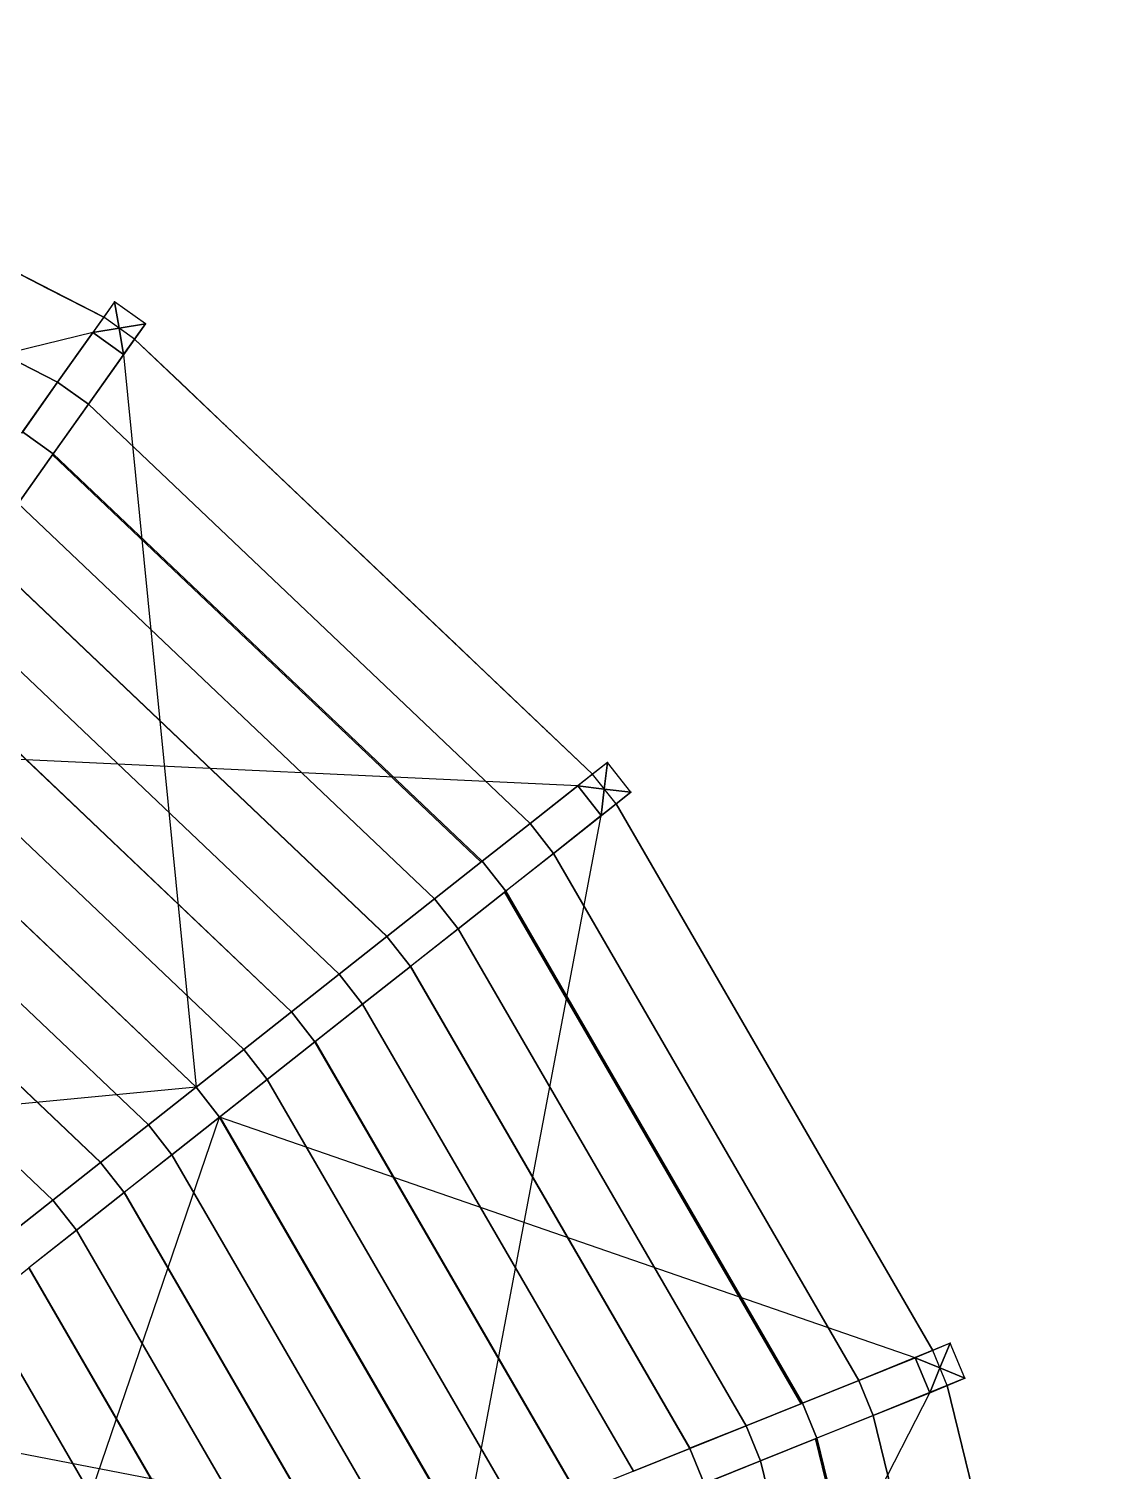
# Model space of a CAD drawing. Header units: millimetres. Extents: x -3890 to 2335, y 8273 to 14518.
# Drawn here: x 897 to 2306, y 12417 to 14318 of the extents above; entities that cross this region are included whole.
import ezdxf

# ---------------------------------------------------------------- set-up
doc = ezdxf.new("R2010")
doc.units = ezdxf.units.MM
for name, color, linetype in [('FRAMES', 2, 'Continuous'), ('JOINTS', 2, 'Continuous'), ('SHELLS', 1, 'Continuous')]:
    doc.layers.add(name, color=color, linetype=linetype)

msp = doc.modelspace()

# ---------------------------------------------------------------- linework, layer by layer
at = {"layer": 'FRAMES'}
for p, q in [((847.3, 14014.2, 1320), (921.4, 13976.2, 1320)), ((921.4, 13976.2, 1200), (847.3, 14014.2, 1200)), ((921.4, 13976.2, 1320), (847.3, 14014.2, 1200)), ((921.4, 13976.2, 1320), (995.5, 13938.2, 1320)), ((995.5, 13938.2, 1200), (921.4, 13976.2, 1200)), ((921.4, 13976.2, 1320), (921.4, 13976.2, 1200)), ((995.5, 13938.2, 1200), (921.4, 13976.2, 1320)), ((1009.9, 13958.5, 1200), (934.7, 13852.4, 1352)), ((1009.9, 13958.5, 1200), (995.5, 13938.2, 1200)), ((1009.9, 13958.5, 1200), (995.5, 13938.2, 1320)), ((1050.7, 13929.6, 1200), (1009.9, 13958.5, 1200)), ((995.5, 13938.2, 1320), (934.7, 13852.4, 1352)), ((1050.7, 13929.6, 1200), (975.4, 13823.5, 1352)), ((995.5, 13938.2, 1200), (981, 13917.8, 1200)), ((1036.3, 13909.2, 1320), (995.5, 13938.2, 1320)), ((995.5, 13938.2, 1320), (995.5, 13938.2, 1200)), ((1015.9, 13923.7, 1200), (1015.9, 13923.7, 120)), ((1036.3, 13909.2, 1200), (1050.7, 13929.6, 1200)), ((1050.7, 13929.6, 1200), (1036.3, 13909.2, 1320)), ((981, 13917.8, 1200), (37.8, 13688.4, 1429.5)), ((981, 13917.8, 1200), (934.7, 13852.4, 1232)), ((934.7, 13852.4, 1352), (981, 13917.8, 1200)), ((1036.3, 13909.2, 1320), (975.4, 13823.5, 1352)), ((1021.8, 13888.8, 1200), (981, 13917.8, 1200)), ((1021.8, 13888.8, 1200), (1036.3, 13909.2, 1200)), ((1036.3, 13909.2, 1320), (1036.3, 13909.2, 1200)), ((1036.3, 13909.2, 1320), (1096.7, 13851.9, 1320)), ((1096.7, 13851.9, 1200), (1036.3, 13909.2, 1200)), ((1096.7, 13851.9, 1320), (1036.3, 13909.2, 1200)), ((1021.8, 13888.8, 1200), (975.4, 13823.5, 1232)), ((1021.8, 13888.8, 1200), (975.4, 13823.5, 1352)), ((1021.8, 13888.8, 1200), (1117.3, 12922.9, 1429.5)), ((934.7, 13852.4, 1232), (888.3, 13787, 1263.1)), ((934.7, 13852.4, 1352), (888.3, 13787, 1383.1)), ((888.3, 13787, 1263.1), (934.7, 13852.4, 1352)), ((975.4, 13823.5, 1232), (934.7, 13852.4, 1232)), ((934.7, 13852.4, 1232), (934.7, 13852.4, 1352)), ((934.7, 13852.4, 1352), (975.4, 13823.5, 1352)), ((1096.7, 13851.9, 1320), (1157, 13794.5, 1320)), ((1157, 13794.5, 1200), (1096.7, 13851.9, 1200)), ((1096.7, 13851.9, 1320), (1096.7, 13851.9, 1200)), ((1157, 13794.5, 1200), (1096.7, 13851.9, 1320)), ((975.4, 13823.5, 1232), (929.1, 13758.1, 1263.1)), ((975.4, 13823.5, 1352), (929.1, 13758.1, 1383.1)), ((975.4, 13823.5, 1352), (929.1, 13758.1, 1263.1)), ((975.4, 13823.5, 1352), (975.4, 13823.5, 1232)), ((929.1, 13758.1, 1263.1), (888.3, 13787, 1263.1)), ((888.3, 13787, 1383.1), (929.1, 13758.1, 1383.1)), ((1157, 13794.5, 1320), (1217.4, 13737.2, 1320)), ((1217.4, 13737.2, 1200), (1157, 13794.5, 1200)), ((1157, 13794.5, 1320), (1157, 13794.5, 1200)), ((1217.4, 13737.2, 1320), (1157, 13794.5, 1200)), ((929.1, 13758.1, 1263.1), (882.7, 13692.7, 1293.2)), ((929.1, 13758.1, 1383.1), (882.7, 13692.7, 1413.2)), ((929.1, 13758.1, 1263.1), (882.7, 13692.7, 1413.2)), ((929.1, 13758.1, 1383.1), (929.1, 13758.1, 1263.1)), ((1494.8, 13220.9, 1383.1), (929.1, 13758.1, 1383.1)), ((1217.4, 13737.2, 1320), (1277.8, 13679.8, 1320)), ((1277.8, 13679.8, 1200), (1217.4, 13737.2, 1200)), ((1217.4, 13737.2, 1320), (1217.4, 13737.2, 1200)), ((1277.8, 13679.8, 1200), (1217.4, 13737.2, 1320)), ((1277.8, 13679.8, 1320), (1338.2, 13622.5, 1320)), ((1338.2, 13622.5, 1200), (1277.8, 13679.8, 1200)), ((1277.8, 13679.8, 1320), (1277.8, 13679.8, 1200)), ((1338.2, 13622.5, 1320), (1277.8, 13679.8, 1200)), ((1368.9, 13121.5, 1442.3), (836.4, 13627.4, 1442.3)), ((1338.2, 13622.5, 1320), (1398.6, 13565.1, 1320)), ((1398.6, 13565.1, 1200), (1338.2, 13622.5, 1200)), ((1338.2, 13622.5, 1320), (1338.2, 13622.5, 1200)), ((1398.6, 13565.1, 1200), (1338.2, 13622.5, 1320)), ((1398.6, 13565.1, 1320), (1459, 13507.8, 1320)), ((1459, 13507.8, 1200), (1398.6, 13565.1, 1200)), ((1398.6, 13565.1, 1320), (1398.6, 13565.1, 1200)), ((1459, 13507.8, 1320), (1398.6, 13565.1, 1200)), ((1459, 13507.8, 1320), (1519.4, 13450.4, 1320)), ((1519.4, 13450.4, 1200), (1459, 13507.8, 1200)), ((1459, 13507.8, 1320), (1459, 13507.8, 1200)), ((1519.4, 13450.4, 1200), (1459, 13507.8, 1320)), ((1243.1, 13022.2, 1497.8), (743.6, 13496.6, 1497.8)), ((1519.4, 13450.4, 1320), (1579.8, 13393, 1320)), ((1579.8, 13393, 1200), (1519.4, 13450.4, 1200)), ((1519.4, 13450.4, 1320), (1519.4, 13450.4, 1200)), ((1579.8, 13393, 1320), (1519.4, 13450.4, 1200)), ((1579.8, 13393, 1320), (1640.2, 13335.7, 1320)), ((1640.2, 13335.7, 1200), (1579.8, 13393, 1200)), ((1579.8, 13393, 1320), (1579.8, 13393, 1200)), ((1640.2, 13335.7, 1200), (1579.8, 13393, 1320)), ((1117.3, 12922.9, 1549.5), (650.9, 13365.9, 1549.5)), ((1620.6, 13320.2, 1200), (650.9, 13365.9, 1429.5)), ((1659.8, 13351.2, 1200), (1557.7, 13270.5, 1352)), ((1659.8, 13351.2, 1200), (1640.2, 13335.7, 1200)), ((1659.8, 13351.2, 1200), (1640.2, 13335.7, 1320)), ((1690.8, 13311.9, 1200), (1659.8, 13351.2, 1200)), ((1640.2, 13335.7, 1320), (1557.7, 13270.5, 1352)), ((1640.2, 13335.7, 1200), (1620.6, 13320.2, 1200)), ((1671.2, 13296.4, 1320), (1640.2, 13335.7, 1320)), ((1640.2, 13335.7, 1320), (1640.2, 13335.7, 1200)), ((1620.6, 13320.2, 1200), (1557.7, 13270.5, 1232)), ((1557.7, 13270.5, 1352), (1620.6, 13320.2, 1200)), ((1588.6, 13231.3, 1352), (1690.8, 13311.9, 1200)), ((1651.5, 13281, 1200), (1620.6, 13320.2, 1200)), ((1655.7, 13316.1, 120), (1655.7, 13316.1, 1200)), ((1671.2, 13296.4, 1200), (1690.8, 13311.9, 1200)), ((1690.8, 13311.9, 1200), (1671.2, 13296.4, 1320)), ((1671.2, 13296.4, 1320), (1588.6, 13231.3, 1352)), ((1651.5, 13281, 1200), (1671.2, 13296.4, 1200)), ((1671.2, 13296.4, 1320), (1671.2, 13296.4, 1200)), ((1671.2, 13296.4, 1320), (1712.9, 13224.4, 1320)), ((1712.9, 13224.4, 1200), (1671.2, 13296.4, 1200)), ((1712.9, 13224.4, 1320), (1671.2, 13296.4, 1200)), ((1470.9, 12327, 1429.5), (1651.5, 13281, 1200)), ((1651.5, 13281, 1200), (1588.6, 13231.3, 1232)), ((1651.5, 13281, 1200), (1588.6, 13231.3, 1352)), ((1557.7, 13270.5, 1232), (1494.8, 13220.9, 1263.1)), ((1557.7, 13270.5, 1352), (1494.8, 13220.9, 1383.1)), ((1494.8, 13220.9, 1263.1), (1557.7, 13270.5, 1352)), ((1588.6, 13231.3, 1232), (1557.7, 13270.5, 1232)), ((1557.7, 13270.5, 1232), (1557.7, 13270.5, 1352)), ((1557.7, 13270.5, 1352), (1588.6, 13231.3, 1352)), ((991.5, 12823.6, 1597.7), (558.2, 13235.1, 1597.7)), ((1494.8, 13220.9, 1263.1), (1431.8, 13171.2, 1293.2)), ((1494.8, 13220.9, 1383.1), (1431.8, 13171.2, 1413.2)), ((1431.8, 13171.2, 1413.2), (1494.8, 13220.9, 1263.1)), ((1525.7, 13181.6, 1263.1), (1494.8, 13220.9, 1263.1)), ((1494.8, 13220.9, 1263.1), (1494.8, 13220.9, 1383.1)), ((1494.8, 13220.9, 1383.1), (1525.7, 13181.6, 1383.1)), ((1588.6, 13231.3, 1232), (1525.7, 13181.6, 1263.1)), ((1588.6, 13231.3, 1352), (1525.7, 13181.6, 1383.1)), ((1588.6, 13231.3, 1352), (1525.7, 13181.6, 1263.1)), ((1588.6, 13231.3, 1352), (1588.6, 13231.3, 1232)), ((1712.9, 13224.4, 1320), (1754.7, 13152.3, 1320)), ((1754.7, 13152.3, 1200), (1712.9, 13224.4, 1200)), ((1712.9, 13224.4, 1320), (1712.9, 13224.4, 1200)), ((1754.7, 13152.3, 1200), (1712.9, 13224.4, 1320)), ((1525.7, 13181.6, 1263.1), (1462.8, 13132, 1293.2)), ((1525.7, 13181.6, 1383.1), (1462.8, 13132, 1413.2)), ((1525.7, 13181.6, 1263.1), (1462.8, 13132, 1413.2)), ((1525.7, 13181.6, 1383.1), (1525.7, 13181.6, 1263.1)), ((1917, 12506.6, 1383.1), (1525.7, 13181.6, 1383.1)), ((1431.8, 13171.2, 1293.2), (1368.9, 13121.5, 1322.3)), ((1431.8, 13171.2, 1413.2), (1368.9, 13121.5, 1442.3)), ((1368.9, 13121.5, 1322.3), (1431.8, 13171.2, 1413.2)), ((1462.8, 13132, 1293.2), (1431.8, 13171.2, 1293.2)), ((1431.8, 13171.2, 1293.2), (1431.8, 13171.2, 1413.2)), ((1431.8, 13171.2, 1413.2), (1462.8, 13132, 1413.2)), ((1754.7, 13152.3, 1320), (1796.4, 13080.3, 1320)), ((1796.4, 13080.3, 1200), (1754.7, 13152.3, 1200)), ((1754.7, 13152.3, 1320), (1754.7, 13152.3, 1200)), ((1796.4, 13080.3, 1320), (1754.7, 13152.3, 1200)), ((1368.9, 13121.5, 1322.3), (1306, 13071.9, 1350.5)), ((1368.9, 13121.5, 1442.3), (1306, 13071.9, 1470.5)), ((1306, 13071.9, 1470.5), (1368.9, 13121.5, 1322.3)), ((1399.9, 13082.3, 1322.3), (1368.9, 13121.5, 1322.3)), ((1368.9, 13121.5, 1322.3), (1368.9, 13121.5, 1442.3)), ((1368.9, 13121.5, 1442.3), (1399.9, 13082.3, 1442.3)), ((1462.8, 13132, 1293.2), (1399.9, 13082.3, 1322.3)), ((1462.8, 13132, 1413.2), (1399.9, 13082.3, 1442.3)), ((1462.8, 13132, 1413.2), (1399.9, 13082.3, 1322.3)), ((1462.8, 13132, 1413.2), (1462.8, 13132, 1293.2)), ((1306, 13071.9, 1350.5), (1243.1, 13022.2, 1377.8)), ((1306, 13071.9, 1470.5), (1243.1, 13022.2, 1497.8)), ((1243.1, 13022.2, 1377.8), (1306, 13071.9, 1470.5)), ((1337, 13032.6, 1350.5), (1306, 13071.9, 1350.5)), ((1306, 13071.9, 1350.5), (1306, 13071.9, 1470.5)), ((1306, 13071.9, 1470.5), (1337, 13032.6, 1470.5)), ((1399.9, 13082.3, 1322.3), (1337, 13032.6, 1350.5)), ((1399.9, 13082.3, 1442.3), (1337, 13032.6, 1470.5)), ((1399.9, 13082.3, 1322.3), (1337, 13032.6, 1470.5)), ((1399.9, 13082.3, 1442.3), (1399.9, 13082.3, 1322.3)), ((1768.3, 12446.7, 1442.3), (1399.9, 13082.3, 1442.3)), ((1796.4, 13080.3, 1320), (1838.2, 13008.2, 1320)), ((1838.2, 13008.2, 1200), (1796.4, 13080.3, 1200)), ((1796.4, 13080.3, 1320), (1796.4, 13080.3, 1200)), ((1838.2, 13008.2, 1200), (1796.4, 13080.3, 1320)), ((1337, 13032.6, 1350.5), (1274.1, 12983, 1377.8)), ((1337, 13032.6, 1470.5), (1274.1, 12983, 1497.8)), ((1337, 13032.6, 1470.5), (1274.1, 12983, 1377.8)), ((1337, 13032.6, 1470.5), (1337, 13032.6, 1350.5)), ((1243.1, 13022.2, 1377.8), (1180.2, 12972.6, 1404.1)), ((1243.1, 13022.2, 1497.8), (1180.2, 12972.6, 1524.1)), ((1180.2, 12972.6, 1524.1), (1243.1, 13022.2, 1377.8)), ((1274.1, 12983, 1377.8), (1243.1, 13022.2, 1377.8)), ((1243.1, 13022.2, 1377.8), (1243.1, 13022.2, 1497.8)), ((1243.1, 13022.2, 1497.8), (1274.1, 12983, 1497.8)), ((1838.2, 13008.2, 1320), (1880, 12936.2, 1320)), ((1880, 12936.2, 1200), (1838.2, 13008.2, 1200)), ((1838.2, 13008.2, 1320), (1838.2, 13008.2, 1200)), ((1880, 12936.2, 1320), (1838.2, 13008.2, 1200)), ((1180.2, 12972.6, 1404.1), (1117.3, 12922.9, 1429.5)), ((1180.2, 12972.6, 1524.1), (1117.3, 12922.9, 1549.5)), ((1117.3, 12922.9, 1429.5), (1180.2, 12972.6, 1524.1)), ((1211.2, 12933.3, 1404.1), (1180.2, 12972.6, 1404.1)), ((1180.2, 12972.6, 1404.1), (1180.2, 12972.6, 1524.1)), ((1180.2, 12972.6, 1524.1), (1211.2, 12933.3, 1524.1)), ((1274.1, 12983, 1377.8), (1211.2, 12933.3, 1404.1)), ((1274.1, 12983, 1497.8), (1211.2, 12933.3, 1524.1)), ((1274.1, 12983, 1377.8), (1211.2, 12933.3, 1524.1)), ((1274.1, 12983, 1497.8), (1274.1, 12983, 1377.8)), ((1619.6, 12386.9, 1497.8), (1274.1, 12983, 1497.8)), ((1211.2, 12933.3, 1404.1), (1148.3, 12883.7, 1429.5)), ((1211.2, 12933.3, 1524.1), (1148.3, 12883.7, 1549.5)), ((1211.2, 12933.3, 1524.1), (1148.3, 12883.7, 1429.5)), ((1211.2, 12933.3, 1524.1), (1211.2, 12933.3, 1404.1)), ((1880, 12936.2, 1320), (1921.7, 12864.1, 1320)), ((1921.7, 12864.1, 1200), (1880, 12936.2, 1200)), ((1880, 12936.2, 1320), (1880, 12936.2, 1200)), ((1921.7, 12864.1, 1200), (1880, 12936.2, 1320)), ((1117.3, 12922.9, 1429.5), (280, 12842.9, 1601.2)), ((1117.3, 12922.9, 1429.5), (1054.4, 12873.2, 1454.1)), ((1117.3, 12922.9, 1549.5), (1054.4, 12873.2, 1574.1)), ((1054.4, 12873.2, 1574.1), (1117.3, 12922.9, 1429.5)), ((1148.3, 12883.7, 1429.5), (1117.3, 12922.9, 1429.5)), ((1117.3, 12922.9, 1429.5), (1117.3, 12922.9, 1549.5)), ((1117.3, 12922.9, 1549.5), (1148.3, 12883.7, 1549.5)), ((876.2, 12087.6, 1601.2), (1148.3, 12883.7, 1429.5)), ((1148.3, 12883.7, 1429.5), (1085.4, 12834, 1454.1)), ((1148.3, 12883.7, 1549.5), (1085.4, 12834, 1574.1)), ((1148.3, 12883.7, 1429.5), (1085.4, 12834, 1574.1)), ((1148.3, 12883.7, 1549.5), (1148.3, 12883.7, 1429.5)), ((1470.9, 12327, 1549.5), (1148.3, 12883.7, 1549.5)), ((2065.7, 12566.4, 1200), (1148.3, 12883.7, 1429.5)), ((1054.4, 12873.2, 1454.1), (991.5, 12823.6, 1477.7)), ((1054.4, 12873.2, 1574.1), (991.5, 12823.6, 1597.7)), ((991.5, 12823.6, 1477.7), (1054.4, 12873.2, 1574.1)), ((1085.4, 12834, 1454.1), (1054.4, 12873.2, 1454.1)), ((1054.4, 12873.2, 1454.1), (1054.4, 12873.2, 1574.1)), ((1054.4, 12873.2, 1574.1), (1085.4, 12834, 1574.1)), ((1921.7, 12864.1, 1320), (1963.5, 12792.1, 1320)), ((1963.5, 12792.1, 1200), (1921.7, 12864.1, 1200)), ((1921.7, 12864.1, 1320), (1921.7, 12864.1, 1200)), ((1963.5, 12792.1, 1320), (1921.7, 12864.1, 1200)), ((991.5, 12823.6, 1477.7), (928.6, 12773.9, 1500.4)), ((991.5, 12823.6, 1597.7), (928.6, 12773.9, 1620.4)), ((928.6, 12773.9, 1620.4), (991.5, 12823.6, 1477.7)), ((1022.5, 12784.3, 1477.7), (991.5, 12823.6, 1477.7)), ((991.5, 12823.6, 1477.7), (991.5, 12823.6, 1597.7)), ((991.5, 12823.6, 1597.7), (1022.5, 12784.3, 1597.7)), ((1085.4, 12834, 1454.1), (1022.5, 12784.3, 1477.7)), ((1085.4, 12834, 1574.1), (1022.5, 12784.3, 1597.7)), ((1085.4, 12834, 1574.1), (1022.5, 12784.3, 1477.7)), ((1085.4, 12834, 1574.1), (1085.4, 12834, 1454.1)), ((1022.5, 12784.3, 1477.7), (959.6, 12734.7, 1500.4)), ((1022.5, 12784.3, 1597.7), (959.6, 12734.7, 1620.4)), ((1022.5, 12784.3, 1477.7), (959.6, 12734.7, 1620.4)), ((1022.5, 12784.3, 1597.7), (1022.5, 12784.3, 1477.7)), ((1322.2, 12267.2, 1597.7), (1022.5, 12784.3, 1597.7)), ((1963.5, 12792.1, 1320), (2005.3, 12720, 1320)), ((2005.3, 12720, 1200), (1963.5, 12792.1, 1200)), ((1963.5, 12792.1, 1320), (1963.5, 12792.1, 1200)), ((2005.3, 12720, 1200), (1963.5, 12792.1, 1320)), ((928.6, 12773.9, 1500.4), (865.7, 12724.3, 1522.3)), ((928.6, 12773.9, 1620.4), (865.7, 12724.3, 1642.3)), ((865.7, 12724.3, 1522.3), (928.6, 12773.9, 1620.4)), ((959.6, 12734.7, 1500.4), (928.6, 12773.9, 1500.4)), ((928.6, 12773.9, 1500.4), (928.6, 12773.9, 1620.4)), ((928.6, 12773.9, 1620.4), (959.6, 12734.7, 1620.4)), ((959.6, 12734.7, 1500.4), (896.7, 12685, 1522.3)), ((959.6, 12734.7, 1620.4), (896.7, 12685, 1642.3)), ((959.6, 12734.7, 1620.4), (896.7, 12685, 1522.3)), ((959.6, 12734.7, 1620.4), (959.6, 12734.7, 1500.4)), ((2005.3, 12720, 1320), (2047, 12648, 1320)), ((2047, 12648, 1200), (2005.3, 12720, 1200)), ((2005.3, 12720, 1320), (2005.3, 12720, 1200)), ((2047, 12648, 1320), (2005.3, 12720, 1200)), ((1173.5, 12207.3, 1642.3), (896.7, 12685, 1642.3)), ((2047, 12648, 1320), (2088.8, 12575.9, 1320)), ((2088.8, 12575.9, 1200), (2047, 12648, 1200)), ((2047, 12648, 1320), (2047, 12648, 1200)), ((2088.8, 12575.9, 1200), (2047, 12648, 1320)), ((2111.9, 12585.4, 1200), (1991.3, 12536.5, 1352)), ((2088.8, 12575.9, 1320), (1991.3, 12536.5, 1352)), ((2088.8, 12575.9, 1200), (2065.7, 12566.4, 1200)), ((2111.9, 12585.4, 1200), (2088.8, 12575.9, 1200)), ((2111.9, 12585.4, 1200), (2088.8, 12575.9, 1320)), ((2088.8, 12575.9, 1320), (2088.8, 12575.9, 1200)), ((2107.9, 12529.7, 1320), (2088.8, 12575.9, 1320)), ((2131, 12539.2, 1200), (2111.9, 12585.4, 1200)), ((1991.3, 12536.5, 1232), (2065.7, 12566.4, 1200)), ((1991.3, 12536.5, 1352), (2065.7, 12566.4, 1200)), ((2084.8, 12520.2, 1200), (2065.7, 12566.4, 1200)), ((2098.3, 12552.8, 120), (2098.3, 12552.8, 1200)), ((1991.3, 12536.5, 1232), (1917, 12506.6, 1263.1)), ((1991.3, 12536.5, 1352), (1917, 12506.6, 1383.1)), ((1917, 12506.6, 1263.1), (1991.3, 12536.5, 1352)), ((2010.4, 12490.3, 1232), (1991.3, 12536.5, 1232)), ((1991.3, 12536.5, 1232), (1991.3, 12536.5, 1352)), ((1991.3, 12536.5, 1352), (2010.4, 12490.3, 1352)), ((2131, 12539.2, 1200), (2010.4, 12490.3, 1352)), ((2107.9, 12529.7, 1200), (2131, 12539.2, 1200)), ((2107.9, 12529.7, 1320), (2131, 12539.2, 1200)), ((1642.6, 11656, 1429.5), (2084.8, 12520.2, 1200)), ((2010.4, 12490.3, 1352), (2107.9, 12529.7, 1320)), ((2010.4, 12490.3, 1232), (2084.8, 12520.2, 1200)), ((2084.8, 12520.2, 1200), (2010.4, 12490.3, 1352)), ((2084.8, 12520.2, 1200), (2107.9, 12529.7, 1200)), ((2107.9, 12529.7, 1200), (2127.7, 12448.8, 1200)), ((2127.7, 12448.8, 1320), (2107.9, 12529.7, 1320)), ((2127.7, 12448.8, 1320), (2107.9, 12529.7, 1200)), ((2107.9, 12529.7, 1320), (2107.9, 12529.7, 1200)), ((1917, 12506.6, 1263.1), (1842.7, 12476.6, 1293.2)), ((1917, 12506.6, 1383.1), (1842.7, 12476.6, 1413.2)), ((1842.7, 12476.6, 1413.2), (1917, 12506.6, 1263.1)), ((1936.1, 12460.3, 1263.1), (1917, 12506.6, 1263.1)), ((1917, 12506.6, 1263.1), (1917, 12506.6, 1383.1)), ((1917, 12506.6, 1383.1), (1936.1, 12460.3, 1383.1)), ((1470.9, 12327, 1429.5), (645.1, 12486.4, 1601.2)), ((1842.7, 12476.6, 1293.2), (1768.3, 12446.7, 1322.3)), ((1842.7, 12476.6, 1413.2), (1768.3, 12446.7, 1442.3)), ((1768.3, 12446.7, 1322.3), (1842.7, 12476.6, 1413.2)), ((1861.7, 12430.4, 1293.2), (1842.7, 12476.6, 1293.2)), ((1842.7, 12476.6, 1293.2), (1842.7, 12476.6, 1413.2)), ((1842.7, 12476.6, 1413.2), (1861.7, 12430.4, 1413.2)), ((2010.4, 12490.3, 1232), (1936.1, 12460.3, 1263.1)), ((2010.4, 12490.3, 1352), (1936.1, 12460.3, 1383.1)), ((2010.4, 12490.3, 1352), (1936.1, 12460.3, 1263.1)), ((2010.4, 12490.3, 1352), (2010.4, 12490.3, 1232)), ((1936.1, 12460.3, 1263.1), (1861.7, 12430.4, 1293.2)), ((1936.1, 12460.3, 1383.1), (1861.7, 12430.4, 1413.2)), ((1936.1, 12460.3, 1263.1), (1861.7, 12430.4, 1413.2)), ((1936.1, 12460.3, 1383.1), (1936.1, 12460.3, 1263.1)), ((2121.2, 11702.6, 1383.1), (1936.1, 12460.3, 1383.1)), ((1768.3, 12446.7, 1322.3), (1694, 12416.8, 1350.5)), ((1768.3, 12446.7, 1442.3), (1694, 12416.8, 1470.5)), ((1694, 12416.8, 1470.5), (1768.3, 12446.7, 1322.3)), ((1787.4, 12400.5, 1322.3), (1768.3, 12446.7, 1322.3)), ((1768.3, 12446.7, 1322.3), (1768.3, 12446.7, 1442.3)), ((1768.3, 12446.7, 1442.3), (1787.4, 12400.5, 1442.3)), ((2127.7, 12448.8, 1200), (2147.4, 12367.9, 1200)), ((2147.4, 12367.9, 1320), (2127.7, 12448.8, 1320)), ((2127.7, 12448.8, 1320), (2127.7, 12448.8, 1200)), ((2147.4, 12367.9, 1200), (2127.7, 12448.8, 1320)), ((1861.7, 12430.4, 1293.2), (1787.4, 12400.5, 1322.3)), ((1861.7, 12430.4, 1413.2), (1787.4, 12400.5, 1442.3)), ((1861.7, 12430.4, 1413.2), (1787.4, 12400.5, 1322.3)), ((1861.7, 12430.4, 1413.2), (1861.7, 12430.4, 1293.2))]:
    msp.add_line(p, q, dxfattribs=at)
at = {"layer": 'JOINTS'}
for p in [(921.4, 13976.2, 1320), (921.4, 13976.2, 1200), (1009.9, 13958.5, 1200), (995.5, 13938.2, 1200), (995.5, 13938.2, 1320), (1015.9, 13923.7, 1200), (1015.9, 13923.7, 120), (1050.7, 13929.6, 1200), (981, 13917.8, 1200), (1036.3, 13909.2, 1200), (1036.3, 13909.2, 1320), (1021.8, 13888.8, 1200), (934.7, 13852.4, 1232), (934.7, 13852.4, 1352), (1096.7, 13851.9, 1320), (1096.7, 13851.9, 1200), (975.4, 13823.5, 1232), (975.4, 13823.5, 1352), (1157, 13794.5, 1320), (1157, 13794.5, 1200), (929.1, 13758.1, 1263.1), (929.1, 13758.1, 1383.1), (1217.4, 13737.2, 1320), (1217.4, 13737.2, 1200), (1277.8, 13679.8, 1320), (1277.8, 13679.8, 1200), (1338.2, 13622.5, 1320), (1338.2, 13622.5, 1200), (1398.6, 13565.1, 1320), (1398.6, 13565.1, 1200), (1459, 13507.8, 1320), (1459, 13507.8, 1200), (1519.4, 13450.4, 1320), (1519.4, 13450.4, 1200), (1579.8, 13393, 1320), (1579.8, 13393, 1200), (1659.8, 13351.2, 1200), (1640.2, 13335.7, 1200), (1640.2, 13335.7, 1320), (1620.6, 13320.2, 1200), (1655.7, 13316.1, 1200), (1655.7, 13316.1, 120), (1690.8, 13311.9, 1200), (1671.2, 13296.4, 1200), (1671.2, 13296.4, 1320), (1651.5, 13281, 1200), (1557.7, 13270.5, 1232), (1557.7, 13270.5, 1352), (1494.8, 13220.9, 1263.1), (1494.8, 13220.9, 1383.1), (1588.6, 13231.3, 1232), (1588.6, 13231.3, 1352), (1712.9, 13224.4, 1320), (1712.9, 13224.4, 1200), (1525.7, 13181.6, 1263.1), (1525.7, 13181.6, 1383.1), (1431.8, 13171.2, 1293.2), (1431.8, 13171.2, 1413.2), (1754.7, 13152.3, 1320), (1754.7, 13152.3, 1200), (1368.9, 13121.5, 1322.3), (1368.9, 13121.5, 1442.3), (1462.8, 13132, 1293.2), (1462.8, 13132, 1413.2), (1306, 13071.9, 1350.5), (1306, 13071.9, 1470.5), (1399.9, 13082.3, 1322.3), (1399.9, 13082.3, 1442.3), (1796.4, 13080.3, 1320), (1796.4, 13080.3, 1200), (1337, 13032.6, 1350.5), (1337, 13032.6, 1470.5), (1243.1, 13022.2, 1377.8), (1243.1, 13022.2, 1497.8), (1838.2, 13008.2, 1320), (1838.2, 13008.2, 1200), (1180.2, 12972.6, 1404.1), (1180.2, 12972.6, 1524.1), (1274.1, 12983, 1377.8), (1274.1, 12983, 1497.8), (1211.2, 12933.3, 1404.1), (1211.2, 12933.3, 1524.1), (1880, 12936.2, 1320), (1880, 12936.2, 1200), (1117.3, 12922.9, 1429.5), (1117.3, 12922.9, 1549.5), (1148.3, 12883.7, 1429.5), (1148.3, 12883.7, 1549.5), (1054.4, 12873.2, 1454.1), (1054.4, 12873.2, 1574.1), (1921.7, 12864.1, 1320), (1921.7, 12864.1, 1200), (991.5, 12823.6, 1477.7), (991.5, 12823.6, 1597.7), (1085.4, 12834, 1454.1), (1085.4, 12834, 1574.1), (1022.5, 12784.3, 1477.7), (1022.5, 12784.3, 1597.7), (1963.5, 12792.1, 1320), (1963.5, 12792.1, 1200), (928.6, 12773.9, 1500.4), (928.6, 12773.9, 1620.4), (959.6, 12734.7, 1500.4), (959.6, 12734.7, 1620.4), (2005.3, 12720, 1320), (2005.3, 12720, 1200), (2047, 12648, 1320), (2047, 12648, 1200), (2088.8, 12575.9, 1200), (2088.8, 12575.9, 1320), (2111.9, 12585.4, 1200), (2065.7, 12566.4, 1200), (2098.3, 12552.8, 1200), (2098.3, 12552.8, 120), (1991.3, 12536.5, 1232), (1991.3, 12536.5, 1352), (2131, 12539.2, 1200), (2084.8, 12520.2, 1200), (2107.9, 12529.7, 1200), (2107.9, 12529.7, 1320), (1917, 12506.6, 1263.1), (1917, 12506.6, 1383.1), (1842.7, 12476.6, 1293.2), (1842.7, 12476.6, 1413.2), (2010.4, 12490.3, 1232), (2010.4, 12490.3, 1352), (1936.1, 12460.3, 1263.1), (1936.1, 12460.3, 1383.1), (1768.3, 12446.7, 1322.3), (1768.3, 12446.7, 1442.3), (2127.7, 12448.8, 1200), (2127.7, 12448.8, 1320), (1861.7, 12430.4, 1293.2), (1861.7, 12430.4, 1413.2)]:
    msp.add_point(p, dxfattribs=at)
at = {"layer": 'SHELLS'}
for points in [[(995.5, 13938.2, 1320), (934.7, 13852.4, 1352), (220.3, 14218.9, 1352), (254.5, 14318.3, 1320)], [(699.1, 14090.2, 1320), (995.5, 13938.2, 1320), (254.5, 14318.3, 1320)], [(934.7, 13852.4, 1352), (887.5, 13785.4, 1377), (193.3, 14141.5, 1377), (220.3, 14218.9, 1352)], [(981, 13917.8, 1200), (1015.9, 13923.7, 1200), (1009.9, 13958.5, 1200)], [(1015.9, 13923.7, 1200), (1050.7, 13929.6, 1200), (1009.9, 13958.5, 1200)], [(1021.8, 13888.8, 1200), (1015.9, 13923.7, 1200), (981, 13917.8, 1200)], [(1021.8, 13888.8, 1200), (1050.7, 13929.6, 1200), (1015.9, 13923.7, 1200)], [(1640.2, 13335.7, 1320), (1557.7, 13270.5, 1352), (975.4, 13823.5, 1352), (1036.3, 13909.2, 1320)], [(1338.2, 13622.5, 1320), (1640.2, 13335.7, 1320), (1036.3, 13909.2, 1320)], [(1036.3, 13909.2, 1320), (1338.2, 13622.5, 1320), (1036.3, 13909.2, 1320)], [(1557.7, 13270.5, 1352), (1493.5, 13219.5, 1377), (927.8, 13756.8, 1377), (975.4, 13823.5, 1352)], [(1494.8, 13220.9, 1383.1), (1431.8, 13171.2, 1413.2), (882.7, 13692.7, 1413.2), (929.1, 13758.1, 1383.1)], [(1493.5, 13219.5, 1377), (1493.5, 13219.5, 1377), (1493.5, 13219.5, 1377), (927.8, 13756.8, 1377)], [(929.1, 13758.1, 1383.1), (1494.8, 13220.9, 1383.1), (929.1, 13758.1, 1383.1)], [(1431.8, 13171.2, 1413.2), (1369.2, 13121.8, 1443.1), (836.6, 13627.6, 1443.1), (882.7, 13692.7, 1413.2)], [(1368.9, 13121.5, 1442.3), (1306, 13071.9, 1470.5), (790, 13562, 1470.5), (836.4, 13627.4, 1442.3)], [(1368.9, 13121.5, 1442.3), (1368.9, 13121.5, 1442.3), (836.4, 13627.4, 1442.3), (1368.9, 13121.5, 1442.3)], [(1306, 13071.9, 1470.5), (1243.3, 13022.4, 1498.6), (743.8, 13496.8, 1498.6), (790, 13562, 1470.5)], [(1243.1, 13022.2, 1497.8), (1180.2, 12972.6, 1524.1), (697.3, 13431.2, 1524.1), (743.6, 13496.6, 1497.8)], [(743.6, 13496.6, 1497.8), (1243.1, 13022.2, 1497.8), (743.6, 13496.6, 1497.8)], [(1180.2, 12972.6, 1524.1), (1117.5, 12923.1, 1550.3), (651.1, 13366.1, 1550.3), (697.3, 13431.2, 1524.1)], [(1180.2, 12972.6, 1524.1), (1180.2, 12972.6, 1524.1), (697.3, 13431.2, 1524.1)], [(1117.3, 12922.9, 1549.5), (1054.4, 12873.2, 1574.1), (604.6, 13300.5, 1574.1), (650.9, 13365.9, 1549.5)], [(1117.3, 12922.9, 1549.5), (1117.3, 12922.9, 1549.5), (650.9, 13365.9, 1549.5), (1117.3, 12922.9, 1549.5)], [(1620.6, 13320.2, 1200), (1655.7, 13316.1, 1200), (1659.8, 13351.2, 1200)], [(1690.8, 13311.9, 1200), (1659.8, 13351.2, 1200), (1655.7, 13316.1, 1200)], [(1651.5, 13281, 1200), (1655.7, 13316.1, 1200), (1620.6, 13320.2, 1200)], [(1651.5, 13281, 1200), (1690.8, 13311.9, 1200), (1655.7, 13316.1, 1200)], [(1054.4, 12873.2, 1574.1), (991.7, 12823.8, 1598.5), (558.4, 13235.3, 1598.5), (604.6, 13300.5, 1574.1)], [(2088.8, 12575.9, 1320), (1991.4, 12536.5, 1352), (1588.6, 13231.3, 1352), (1671.2, 13296.4, 1320)], [(1880, 12936.2, 1320), (2088.8, 12575.9, 1320), (1671.2, 13296.4, 1320)], [(1671.2, 13296.4, 1320), (1880, 12936.2, 1320), (1671.2, 13296.4, 1320)], [(991.5, 12823.6, 1597.7), (928.6, 12773.9, 1620.4), (511.8, 13169.8, 1620.4), (558.2, 13235.1, 1597.7)], [(991.5, 12823.6, 1597.7), (991.5, 12823.6, 1597.7), (558.2, 13235.1, 1597.7), (991.5, 12823.6, 1597.7)], [(1991.3, 12536.5, 1352), (1915.4, 12505.6, 1377), (1524.1, 13180.7, 1377), (1588.6, 13231.3, 1352)], [(1917, 12506.6, 1383.1), (1842.7, 12476.6, 1413.2), (1462.8, 13132, 1413.2), (1525.7, 13181.6, 1383.1)], [(1915.4, 12505.6, 1377), (1915.4, 12505.6, 1377), (1915.4, 12505.6, 1377), (1524.1, 13180.7, 1377)], [(928.6, 12773.9, 1620.4), (865.9, 12724.4, 1643.1), (465.6, 13104.6, 1643.1), (511.8, 13169.8, 1620.4)], [(928.6, 12773.9, 1620.4), (928.6, 12773.9, 1620.4), (511.8, 13169.8, 1620.4)], [(1842.7, 12476.6, 1413.2), (1768.6, 12446.9, 1443.1), (1400.2, 13082.5, 1443.1), (1462.8, 13132, 1413.2)], [(1768.3, 12446.7, 1442.3), (1694, 12416.8, 1470.5), (1337, 13032.6, 1470.5), (1399.9, 13082.3, 1442.3)], [(1768.6, 12446.9, 1443.1), (1768.6, 12446.9, 1443.1), (1768.6, 12446.9, 1443.1), (1400.2, 13082.5, 1443.1)], [(1694, 12416.8, 1470.5), (1619.9, 12387, 1498.6), (1274.4, 12983.1, 1498.6), (1337, 13032.6, 1470.5)], [(1619.6, 12386.9, 1497.8), (1545.3, 12356.9, 1524.1), (1211.2, 12933.3, 1524.1), (1274.1, 12983, 1497.8)], [(1274.1, 12983, 1497.8), (1619.6, 12386.9, 1497.8), (1274.1, 12983, 1497.8)], [(1619.9, 12387, 1498.6), (1619.9, 12387, 1498.6), (1619.9, 12387, 1498.6), (1274.4, 12983.1, 1498.6)], [(1545.3, 12356.9, 1524.1), (1471.2, 12327.1, 1550.3), (1148.6, 12883.8, 1550.3), (1211.2, 12933.3, 1524.1)], [(1470.9, 12327, 1549.5), (1396.6, 12297.1, 1574.1), (1085.4, 12834, 1574.1), (1148.3, 12883.7, 1549.5)], [(1470.9, 12327, 1549.5), (1470.9, 12327, 1549.5), (1148.3, 12883.7, 1549.5), (1470.9, 12327, 1549.5)], [(1471.2, 12327.1, 1550.3), (1471.2, 12327.1, 1550.4), (1471.2, 12327.1, 1550.4), (1148.6, 12883.8, 1550.3)], [(1396.6, 12297.1, 1574.1), (1322.5, 12267.3, 1598.5), (1022.7, 12784.5, 1598.5), (1085.4, 12834, 1574.1)], [(1322.2, 12267.2, 1597.7), (1247.9, 12237.2, 1620.4), (959.6, 12734.7, 1620.4), (1022.5, 12784.3, 1597.7)], [(1322.2, 12267.2, 1597.7), (1322.2, 12267.2, 1597.7), (1022.5, 12784.3, 1597.7), (1322.2, 12267.2, 1597.7)], [(1322.5, 12267.3, 1598.5), (1322.5, 12267.3, 1598.5), (1322.5, 12267.3, 1598.5), (1022.7, 12784.5, 1598.5)], [(1247.9, 12237.2, 1620.4), (1173.8, 12207.4, 1643.1), (896.9, 12685.1, 1643.1), (959.6, 12734.7, 1620.4)], [(1173.5, 12207.3, 1642.3), (1099.2, 12177.4, 1663.3), (833.8, 12635.4, 1663.3), (896.7, 12685, 1642.3)], [(1173.8, 12207.4, 1643.1), (1173.7, 12207.4, 1643.1), (1173.7, 12207.4, 1643.1), (896.9, 12685.1, 1643.1)], [(1099.2, 12177.4, 1663.3), (1025, 12147.6, 1684.3), (771.1, 12585.8, 1684.3), (833.8, 12635.3, 1663.3)], [(1099.2, 12177.4, 1663.3), (1099.2, 12177.4, 1663.3), (833.8, 12635.3, 1663.3), (833.8, 12635.4, 1663.3)], [(1024.9, 12147.5, 1683.4), (950.5, 12117.5, 1702.7), (708, 12536, 1702.7), (770.9, 12585.7, 1683.4)], [(770.9, 12585.7, 1683.4), (1024.9, 12147.5, 1683.4), (770.9, 12585.7, 1683.4)], [(1025, 12147.6, 1684.3), (1025, 12147.6, 1684.3), (1025, 12147.6, 1684.3), (771.1, 12585.8, 1684.3)], [(2065.7, 12566.4, 1200), (2098.3, 12552.8, 1200), (2111.9, 12585.4, 1200)], [(2131, 12539.2, 1200), (2111.9, 12585.4, 1200), (2098.3, 12552.8, 1200)], [(2084.8, 12520.2, 1200), (2098.3, 12552.8, 1200), (2065.7, 12566.4, 1200)], [(2084.8, 12520.2, 1200), (2131, 12539.2, 1200), (2098.3, 12552.8, 1200)], [(950.5, 12117.5, 1702.7), (876.3, 12087.7, 1721.9), (645.3, 12486.5, 1721.9), (708, 12536, 1702.7)], [(2305.6, 11720.6, 1320), (2201, 11710.4, 1352), (2010.4, 12490.3, 1352), (2107.9, 12529.7, 1320)], [(2206.7, 12125.2, 1320), (2305.6, 11720.6, 1320), (2107.9, 12529.7, 1320)], [(2107.9, 12529.7, 1320), (2206.7, 12125.2, 1320), (2107.9, 12529.7, 1320)], [(2201, 11710.4, 1352), (2119.4, 11702.2, 1377), (1934.2, 12459.9, 1377), (2010.4, 12490.2, 1352)], [(2201, 11710.4, 1352), (2201, 11710.4, 1352), (2010.4, 12490.2, 1352), (2010.4, 12490.3, 1352)], [(2121.2, 11702.6, 1383.1), (2041.4, 11694.9, 1413.2), (1861.7, 12430.4, 1413.2), (1936.1, 12460.3, 1383.1)], [(2119.4, 11702.2, 1377), (2119.4, 11702.2, 1377), (2119.4, 11702.2, 1377), (1934.2, 12459.9, 1377)], [(1936.1, 12460.3, 1383.1), (2121.2, 11702.6, 1383.1), (1936.1, 12460.3, 1383.1)], [(2041.4, 11694.9, 1413.2), (1962, 11687.2, 1443.1), (1787.7, 12400.6, 1443.1), (1861.7, 12430.4, 1413.2)]]:
    msp.add_3dface(points, dxfattribs=at)

doc.saveas('drawing.dxf')
